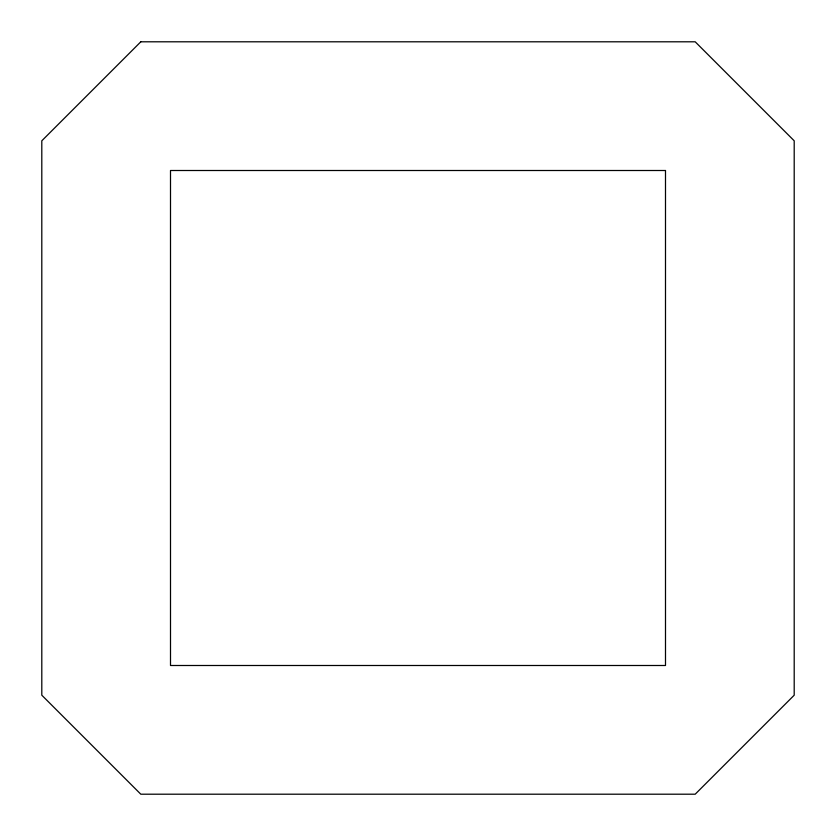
<?xml version="1.0" encoding="UTF-8"?>
<svg xmlns="http://www.w3.org/2000/svg" width="836" height="836" viewBox="0 0 836 836"><rect width="100%" height="100%" fill="white"/><g stroke="black" fill="none" stroke-linecap="round" stroke-linejoin="round"><path stroke-width="1.25" d="M140.803 41.8L41.8 140.803L41.8 695.197L140.803 794.2L695.197 794.2L794.2 695.197L794.2 140.803L695.197 41.8L140.803 41.8M665.498 170.502L170.502 170.502L170.502 665.498L665.498 665.498L665.498 170.502"/></g></svg>
